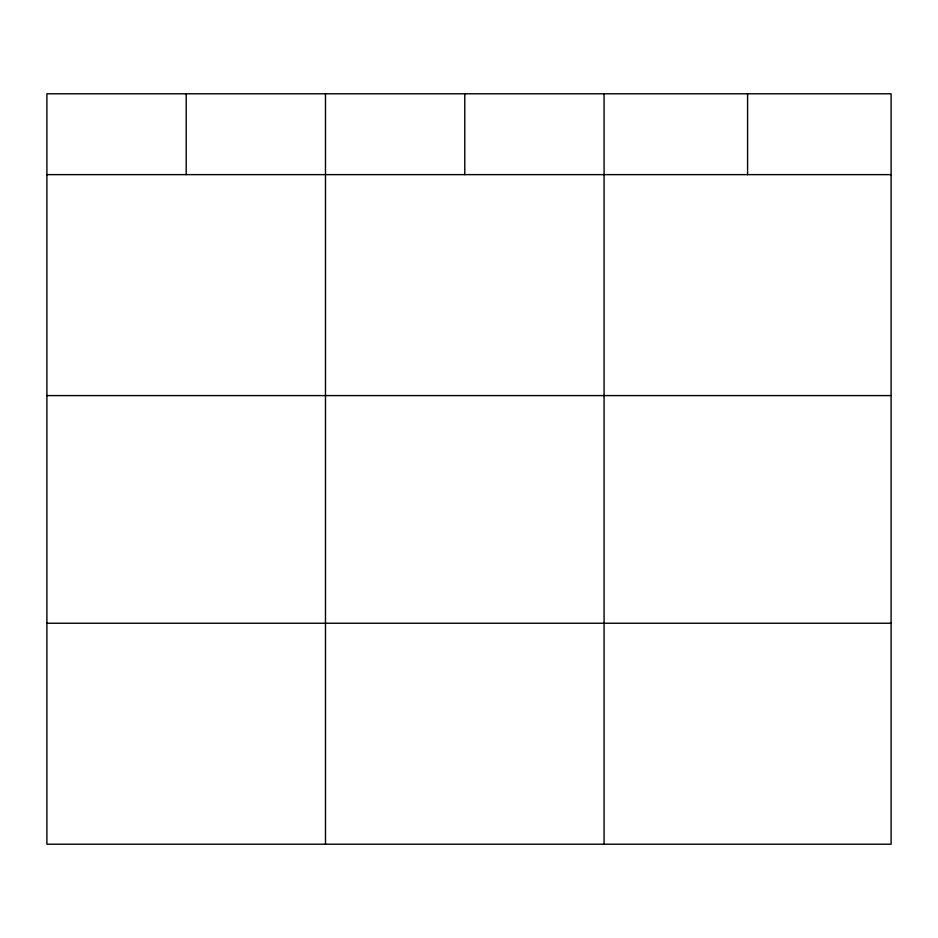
<?xml version="1.0" encoding="UTF-8"?>
<svg xmlns="http://www.w3.org/2000/svg" width="938" height="938" viewBox="0 0 938 938"><rect width="100%" height="100%" fill="white"/><g stroke="black" fill="none" stroke-linecap="round" stroke-linejoin="round"><path stroke-width="1.41" d="M891.1 395.59L891.1 93.788L46.9 93.788L46.9 844.212L891.1 844.212L891.1 395.59L46.9 395.59M46.9 174.632L891.1 174.632M46.9 623.242L891.1 623.242M747.586 93.788L747.586 174.632M604.072 93.788L604.072 844.212M464.779 93.788L464.779 174.632M325.486 93.788L325.486 844.212M186.193 93.788L186.193 174.632"/></g></svg>
